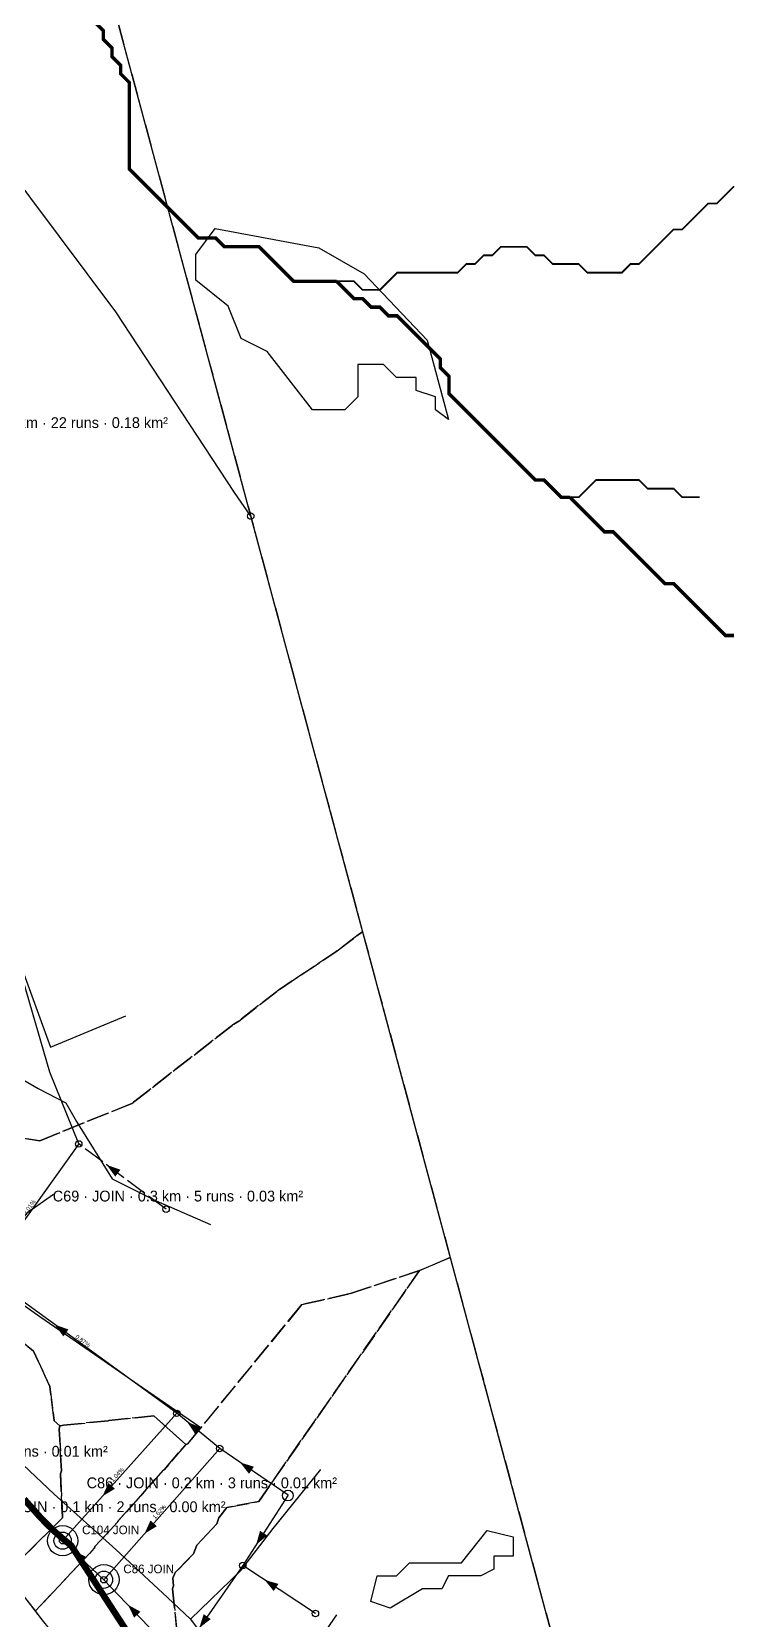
# Model space of a CAD drawing. Header units: metres. Extents: x 442821 to 452274, y 2561971 to 2571293.
# Drawn here: x 451171 to 451493, y 2566992 to 2567728 of the extents above; entities that cross this region are included whole.
import ezdxf
from ezdxf.enums import TextEntityAlignment as Align

# ---------------------------------------------------------------- set-up
doc = ezdxf.new("R2010")
doc.units = ezdxf.units.M
doc.header["$LTSCALE"] = 8
doc.linetypes.add('DASHED', pattern=[1.524, 1.27, -0.254])
for name, color, linetype in [('A_ARROWS', 7, 'Continuous'), ('A_BUILT_2006', 252, 'Continuous'), ('A_CATCH_LABEL', 7, 'Continuous'), ('A_CATCHMENTS', 7, 'Continuous'), ('A_ENVELOPE', 3, 'Continuous'), ('A_GRADIENT', 8, 'Continuous'), ('A_JUNCTIONS', 8, 'Continuous'), ('A_MAIN_PIPE', 5, 'Continuous'), ('A_OUTLET_LABEL', 7, 'Continuous'), ('A_OUTLETS', 7, 'Continuous'), ('A_RUNS', 7, 'Continuous'), ('A_STREAMS', 5, 'Continuous'), ('A_WADI', 4, 'Continuous')]:
    doc.layers.add(name, color=color, linetype=linetype)

msp = doc.modelspace()

# ---------------------------------------------------------------- linework, layer by layer
at = {"layer": 'A_ARROWS', "color": 2}
for points in [[(451205.6, 2567203.29), (451211.93, 2567201.06), (451209.53, 2567197.86)], [(451181.51, 2567129.25), (451187.87, 2567127.11), (451185.52, 2567123.87)], [(451242.86, 2567084.25), (451249.07, 2567081.73), (451246.54, 2567078.64)]]:
    msp.add_solid(points, dxfattribs=at)
at = {"layer": 'A_ARROWS', "color": 1}
for points in [[(451267.32, 2567065.48), (451273.73, 2567063.53), (451271.48, 2567060.22)], [(451223.08, 2567032.48), (451225.82, 2567038.6), (451228.81, 2567035.95)], [(451215.35, 2566999.6), (451221.21, 2566996.36), (451218.32, 2566993.6)]]:
    msp.add_solid(points, dxfattribs=at)
at = {"layer": 'A_ARROWS', "color": 3}
for points in [[(451203.63, 2567049.87), (451206.41, 2567055.97), (451209.39, 2567053.3)], [(451274.77, 2567027.36), (451276.56, 2567033.82), (451279.92, 2567031.65)], [(451189.91, 2567024.77), (451195.93, 2567021.83), (451193.19, 2567018.92)], [(451278.69, 2567011.09), (451285.13, 2567009.23), (451282.92, 2567005.89)], [(451248.46, 2566988.83), (451250.47, 2566995.23), (451253.75, 2566992.94)]]:
    msp.add_solid(points, dxfattribs=at)
at = {"layer": 'A_BUILT_2006', "color": 252}
for points in [[(451158.64, 2567315.11), (451170.9, 2567281.53)], [(451170.9, 2567281.53), (451179.55, 2567257.84)], [(451179.55, 2567257.84), (451214.46, 2567272.31)], [(451147.87, 2567253.6), (451173.78, 2567238.61)], [(451173.78, 2567238.61), (451186.67, 2567232.07), (451191.54, 2567223.41)], [(451191.54, 2567223.41), (451208.09, 2567196.9)], [(451208.09, 2567196.9), (451228.47, 2567186.67)], [(451161.37, 2567171.25), (451168.99, 2567181.33), (451180.97, 2567189.72)], [(451228.47, 2567186.67), (451253.6, 2567175.76)], [(451146.91, 2567152.55), (451174.59, 2567133.04)], [(451174.59, 2567133.04), (451202.46, 2567113.87)], [(451202.46, 2567113.87), (451222.19, 2567100.27)], [(451222.19, 2567100.27), (451248.67, 2567082.04)], [(451152.36, 2567077.93), (451181.22, 2567050.72)], [(451282.62, 2567034.84), (451304.65, 2567062.24)], [(451181.22, 2567050.72), (451209.79, 2567025.15)], [(451267.62, 2567015.43), (451282.62, 2567034.84)], [(451209.79, 2567025.15), (451233.8, 2567003)], [(451244.37, 2566992.93), (451267.62, 2567015.43)], [(451233.8, 2567003), (451244.37, 2566992.93)], [(451244.37, 2566992.93), (451257.52, 2566975.25)], [(451294.67, 2566969.61), (451312.17, 2566994.9)]]:
    msp.add_lwpolyline(points, dxfattribs=at)
at = {"layer": 'A_CATCHMENTS', "color": 1, "linetype": 'DASHED'}
for points in [[(451207.65, 2567743.81), (451324.08, 2567311.18), (451322.04, 2567309.81), (451311.74, 2567302.02), (451285.51, 2567284.53), (451266.74, 2567269.94), (451264.47, 2567268.5), (451217.15, 2567231.72), (451174.54, 2567214.49), (451142.94, 2567219.34)], [(451179.07, 2566988.41), (451175.9, 2566992.48), (451172.57, 2566996.78), (451199.99, 2567025.78), (451200.13, 2567026.49), (451210.67, 2567037.96), (451210.67, 2567037.96), (451210.73, 2567038.25), (451221.28, 2567050.06), (451221.41, 2567050.09), (451231.72, 2567061.96), (451232.25, 2567062.13), (451242.17, 2567073.87), (451243.1, 2567074.17), (451295.98, 2567138.65), (451318.52, 2567143.69), (451350.41, 2567154.37), (451275.94, 2567047.42), (451261.25, 2567044.59), (451257.45, 2567039.89), (451256.53, 2567037.02), (451247.38, 2567027.17), (451245.7, 2567023.1), (451237.3, 2567014.45), (451236.15, 2567011.91), (451236.52, 2567008.34), (451236.11, 2567006.99), (451238.26, 2566985.98)], [(451159.52, 2567126.81), (451171.75, 2567117), (451179.25, 2567100.67), (451181.19, 2567084.69), (451183.85, 2567082.41), (451183.61, 2567080.92), (451184.59, 2567061.66), (451184.13, 2567060.15), (451185.16, 2567039.89), (451158.98, 2567013.89)]]:
    msp.add_lwpolyline(points, dxfattribs=at)
at = {"layer": 'A_CATCHMENTS', "color": 2, "linetype": 'DASHED'}
msp.add_lwpolyline([(451142.94, 2567219.34), (451174.54, 2567214.49), (451217.15, 2567231.72), (451264.47, 2567268.5), (451266.74, 2567269.94), (451285.51, 2567284.53), (451311.74, 2567302.02), (451322.04, 2567309.81), (451324.08, 2567311.18), (451364.65, 2567160.43), (451350.41, 2567154.37), (451318.52, 2567143.69), (451295.98, 2567138.65), (451243.1, 2567074.17), (451242.17, 2567073.87), (451227.45, 2567087.05), (451206.56, 2567084.95), (451206.23, 2567084.79), (451185.57, 2567082.71), (451185.02, 2567082.53), (451183.85, 2567082.41), (451181.19, 2567084.69), (451179.25, 2567100.67), (451171.75, 2567117), (451159.52, 2567126.81)], dxfattribs=at)
at = {"layer": 'A_CATCHMENTS', "color": 3, "linetype": 'DASHED'}
for points in [[(451238.26, 2566985.98), (451236.11, 2567006.99), (451236.52, 2567008.34), (451236.15, 2567011.91), (451237.3, 2567014.45), (451245.7, 2567023.1), (451247.38, 2567027.17), (451256.53, 2567037.02), (451257.45, 2567039.89), (451261.25, 2567044.59), (451275.94, 2567047.42), (451350.41, 2567154.37), (451364.65, 2567160.43), (451463.44, 2566793.35), (451391.82, 2566736.62), (451364.47, 2566767.64), (451207.21, 2566951.69), (451205.21, 2566954.4), (451238.26, 2566985.98)], [(451185.16, 2567039.89), (451184.13, 2567060.15), (451184.59, 2567061.66), (451183.61, 2567080.92), (451183.85, 2567082.41), (451185.02, 2567082.53), (451185.57, 2567082.71), (451206.23, 2567084.79), (451206.56, 2567084.95), (451227.45, 2567087.05), (451242.17, 2567073.87), (451232.25, 2567062.13), (451231.72, 2567061.96), (451221.41, 2567050.09), (451221.28, 2567050.06), (451210.73, 2567038.25), (451210.67, 2567037.96), (451200.13, 2567026.49), (451199.99, 2567025.78), (451172.57, 2566996.78), (451168.79, 2567001.67), (451164.43, 2567007.16), (451158.98, 2567013.89), (451185.16, 2567039.89)]]:
    msp.add_lwpolyline(points, close=True, dxfattribs=at)
at = {"layer": 'A_ENVELOPE', "color": 3}
for points in [[(451207.65, 2567743.81), (451463.44, 2566793.35)], [(451179.07, 2566988.41), (451175.9, 2566992.48), (451168.79, 2567001.67)]]:
    msp.add_lwpolyline(points, dxfattribs=at)
at = {"layer": 'A_JUNCTIONS'}
for centre in [(451272.25, 2567503.79), (451192.63, 2567212.99), (451233.07, 2567182.76), (451237.99, 2567088.24), (451257.89, 2567071.92), (451185.17, 2567029.25), (451268.57, 2567017.77), (451204.28, 2567011.18), (451302.2, 2566995.55)]:
    msp.add_circle(centre, 1.5, dxfattribs=at)
at = {"layer": 'A_JUNCTIONS', "color": 30}
msp.add_circle((451289.48, 2567050.15), 2.5, dxfattribs=at)
at = {"layer": 'A_MAIN_PIPE', "color": 5, "const_width": 3}
msp.add_lwpolyline([(451223.26, 2566974.43), (451189.15, 2567026.96), (451185.61, 2567029.87), (451181.57, 2567033.39), (451177.55, 2567037.26), (451174.58, 2567040.37), (451170.08, 2567045.44), (451167.36, 2567048.45)], dxfattribs=at)
at = {"layer": 'A_OUTLETS', "color": 5}
for centre, radius in [((451185.17, 2567029.25), 7), ((451185.17, 2567029.25), 4), ((451204.28, 2567011.18), 7), ((451204.28, 2567011.18), 4)]:
    msp.add_circle(centre, radius, dxfattribs=at)
at = {"layer": 'A_RUNS', "color": 1}
for points in [[(451272.25, 2567503.79), (451264.68, 2567514.75), (451209.74, 2567598.43), (451144.17, 2567685.98), (451120.03, 2567696.68), (451102.98, 2567684.51), (451094.87, 2567662.56), (451099.24, 2567594.19), (451136.01, 2567493.61)], [(451192.63, 2567212.99), (451179.2, 2567246.2), (451156.26, 2567325.49), (451103.48, 2567356.97)], [(451185.17, 2567029.25), (451131.96, 2567082.85)], [(451257.89, 2567071.92), (451204.28, 2567011.18)], [(451289.48, 2567050.15), (451289.58, 2567050.3), (451257.89, 2567071.92)], [(451238.85, 2566975.01), (451204.28, 2567011.18)]]:
    msp.add_lwpolyline(points, dxfattribs=at)
at = {"layer": 'A_RUNS', "color": 2}
for points in [[(451192.63, 2567212.99), (451170.29, 2567181.65), (451149.25, 2567152.68)], [(451237.99, 2567088.24), (451149.25, 2567152.68)], [(451257.89, 2567071.92), (451237.99, 2567088.24)]]:
    msp.add_lwpolyline(points, dxfattribs=at)
at = {"layer": 'A_RUNS', "color": 2, "linetype": 'DASHED'}
msp.add_lwpolyline([(451233.07, 2567182.76), (451192.63, 2567212.99)], dxfattribs=at)
at = {"layer": 'A_RUNS', "color": 3}
for points in [[(451237.99, 2567088.24), (451185.17, 2567029.25)], [(451289.48, 2567050.15), (451268.57, 2567017.77)], [(451204.28, 2567011.18), (451185.17, 2567029.25)], [(451268.57, 2567017.77), (451238.85, 2566975.01)], [(451302.2, 2566995.55), (451268.57, 2567017.77)]]:
    msp.add_lwpolyline(points, dxfattribs=at)
at = {"layer": 'A_STREAMS', "color": 5}
for points, const_width in [([(451312.07, 2567612.54), (451308.07, 2567612.54), (451304.07, 2567612.54), (451300.07, 2567612.54), (451296.07, 2567612.54), (451292.07, 2567612.54), (451288.07, 2567616.54), (451284.07, 2567620.54), (451280.07, 2567624.54), (451276.07, 2567628.54), (451272.06, 2567628.54), (451268.06, 2567628.54), (451264.06, 2567628.54), (451260.06, 2567628.54), (451256.06, 2567632.54), (451252.06, 2567632.54), (451248.06, 2567632.54), (451244.06, 2567636.55), (451240.06, 2567640.55), (451236.06, 2567644.55), (451232.06, 2567648.55), (451228.06, 2567652.55), (451224.06, 2567656.55), (451220.06, 2567660.55), (451216.06, 2567664.56), (451216.06, 2567668.56), (451216.06, 2567672.56), (451216.06, 2567676.56), (451216.06, 2567680.56), (451216.06, 2567684.56), (451216.06, 2567688.56), (451216.06, 2567692.56), (451216.06, 2567696.57), (451216.06, 2567700.57), (451216.06, 2567704.57), (451212.06, 2567708.57), (451212.06, 2567712.57), (451208.06, 2567716.57), (451208.06, 2567720.57), (451204.06, 2567724.58), (451204.06, 2567728.58), (451200.05, 2567732.58)], 1.6), ([(451496.1, 2567656.55), (451492.1, 2567652.55), (451488.09, 2567648.55), (451484.09, 2567648.55), (451480.09, 2567644.55), (451476.09, 2567640.55), (451472.09, 2567636.55), (451468.09, 2567636.55), (451464.09, 2567632.54), (451460.09, 2567628.54), (451456.09, 2567624.54), (451452.09, 2567620.54), (451448.09, 2567620.54), (451444.09, 2567616.54), (451440.09, 2567616.54), (451436.09, 2567616.54), (451432.09, 2567616.54), (451428.09, 2567616.54), (451424.09, 2567620.54), (451420.09, 2567620.54), (451416.08, 2567620.54), (451412.08, 2567620.54), (451408.08, 2567624.54), (451404.08, 2567624.54), (451400.08, 2567628.54), (451396.08, 2567628.54), (451392.08, 2567628.54), (451388.08, 2567628.54), (451384.08, 2567624.54), (451380.08, 2567624.54), (451376.08, 2567620.54), (451372.08, 2567620.54), (451368.08, 2567616.54), (451364.08, 2567616.54), (451360.08, 2567616.54), (451356.08, 2567616.54), (451352.08, 2567616.54), (451348.08, 2567616.54), (451344.07, 2567616.54), (451340.07, 2567616.54), (451336.07, 2567612.54), (451332.07, 2567608.54), (451328.07, 2567608.54), (451324.07, 2567608.54), (451320.07, 2567612.54), (451316.07, 2567612.54), (451312.07, 2567612.54)], 0.8), ([(451420.09, 2567512.5), (451416.08, 2567512.5), (451412.08, 2567516.5), (451408.08, 2567520.5), (451404.08, 2567520.5), (451400.08, 2567524.51), (451396.08, 2567528.51), (451392.08, 2567532.51), (451388.08, 2567536.51), (451384.08, 2567540.51), (451380.08, 2567544.51), (451376.08, 2567548.51), (451372.08, 2567552.52), (451368.08, 2567556.52), (451364.08, 2567560.52), (451364.08, 2567564.52), (451364.08, 2567568.52), (451360.08, 2567572.52), (451360.08, 2567576.52), (451356.08, 2567580.53), (451352.08, 2567584.53), (451348.08, 2567588.53), (451344.07, 2567592.53), (451340.07, 2567596.53), (451336.07, 2567596.53), (451332.07, 2567600.53), (451328.07, 2567600.53), (451324.07, 2567604.53), (451320.07, 2567604.53), (451316.07, 2567608.54), (451312.07, 2567612.54)], 1.6), ([(451480.09, 2567512.5), (451476.09, 2567512.5), (451472.09, 2567512.5), (451468.09, 2567516.5), (451464.09, 2567516.5), (451460.09, 2567516.5), (451456.09, 2567516.5), (451452.09, 2567520.5), (451448.09, 2567520.5), (451444.09, 2567520.5), (451440.09, 2567520.5), (451436.09, 2567520.5), (451432.09, 2567520.5), (451428.09, 2567516.5), (451424.09, 2567512.5), (451420.09, 2567512.5)], 0.8), ([(451496.1, 2567448.48), (451492.1, 2567448.48), (451488.09, 2567452.48), (451484.09, 2567456.48), (451480.09, 2567460.48), (451476.09, 2567464.49), (451472.09, 2567468.49), (451468.09, 2567472.49), (451464.09, 2567472.49), (451460.09, 2567476.49), (451456.09, 2567480.49), (451452.09, 2567484.49), (451448.09, 2567488.49), (451444.09, 2567492.5), (451440.09, 2567496.5), (451436.09, 2567496.5), (451432.09, 2567500.5), (451428.09, 2567504.5), (451424.09, 2567508.5), (451420.09, 2567512.5)], 1.6)]:
    msp.add_lwpolyline(points, dxfattribs=dict(at, const_width=const_width))
at = {"layer": 'A_WADI', "color": 4}
for points in [[(451357.8, 2567553.01), (451357.8, 2567559.01), (451348.8, 2567562.01), (451348.8, 2567568.01), (451339.8, 2567568.01), (451333.8, 2567574.01), (451321.8, 2567574.01), (451321.8, 2567559.01), (451315.8, 2567553.01), (451300.8, 2567553.01), (451279.8, 2567580.01), (451267.8, 2567586.01), (451261.8, 2567601.01), (451246.8, 2567613.01), (451246.8, 2567625.01), (451255.8, 2567637.01), (451303.8, 2567628.01), (451324.8, 2567616.01), (451353.89, 2567585.21), (451363.76, 2567548.54), (451357.8, 2567553.01)], [(451393.8, 2567031.01), (451393.8, 2567022.01), (451384.8, 2567022.01), (451384.8, 2567016.01), (451378.8, 2567013.01), (451363.8, 2567013.01), (451360.8, 2567007.01), (451351.8, 2567007.01), (451336.8, 2566998.01), (451327.8, 2567001.01), (451330.8, 2567013.01), (451339.8, 2567013.01), (451345.8, 2567019.01), (451369.8, 2567019.01), (451381.8, 2567034.01), (451393.8, 2567031.01)]]:
    msp.add_lwpolyline(points, close=True, dxfattribs=at)

# ---------------------------------------------------------------- texts
at = {"layer": 'A_CATCH_LABEL', "color": 1}
for s, p in [('C21 · JOIN · 2.0 km · 22 runs · 0.18 km²', (451174.12, 2567547.07)), ('C103 · JOIN · 0.1 km · 2 runs · 0.01 km²', (451146.26, 2567070.66)), ('C86 · JOIN · 0.2 km · 3 runs · 0.01 km²', (451254.25, 2567056.03))]:
    msp.add_text(s, height=5, dxfattribs=at).set_placement(p, align=Align.MIDDLE_CENTER)
at = {"layer": 'A_CATCH_LABEL', "color": 2}
msp.add_text('C69 · JOIN · 0.3 km · 5 runs · 0.03 km²', height=5, dxfattribs=at).set_placement((451238.56, 2567188.85), align=Align.MIDDLE_CENTER)
at = {"layer": 'A_CATCH_LABEL', "color": 3}
msp.add_text('C104 · JOIN · 0.1 km · 2 runs · 0.00 km²', height=5, dxfattribs=at).set_placement((451200.82, 2567044.97), align=Align.MIDDLE_CENTER)
at = {"layer": 'A_GRADIENT', "color": 2}
for s, rotation, p in [('2.01%', 54.51269, (451171.07, 2567182.74)), ('0.87%', 324.01374, (451193.62, 2567120.46))]:
    msp.add_text(s, height=2, rotation=rotation, dxfattribs=at).set_placement(p, align=Align.BOTTOM_CENTER)
at = {"layer": 'A_GRADIENT', "color": 3}
msp.add_text('1.04%', height=2, rotation=48.15646, dxfattribs=at).set_placement((451211.58, 2567058.75), align=Align.BOTTOM_CENTER)
at = {"layer": 'A_GRADIENT', "color": 1}
msp.add_text('1.62%', height=2, rotation=48.56649, dxfattribs=at).set_placement((451231.09, 2567041.55), align=Align.BOTTOM_CENTER)
at = {"layer": 'A_OUTLET_LABEL', "color": 5}
for s, p in [('C104 JOIN', (451194.17, 2567032.25)), ('C86 JOIN', (451213.28, 2567014.18))]:
    msp.add_text(s, height=4, dxfattribs=at).set_placement(p)

doc.saveas('drawing.dxf')
